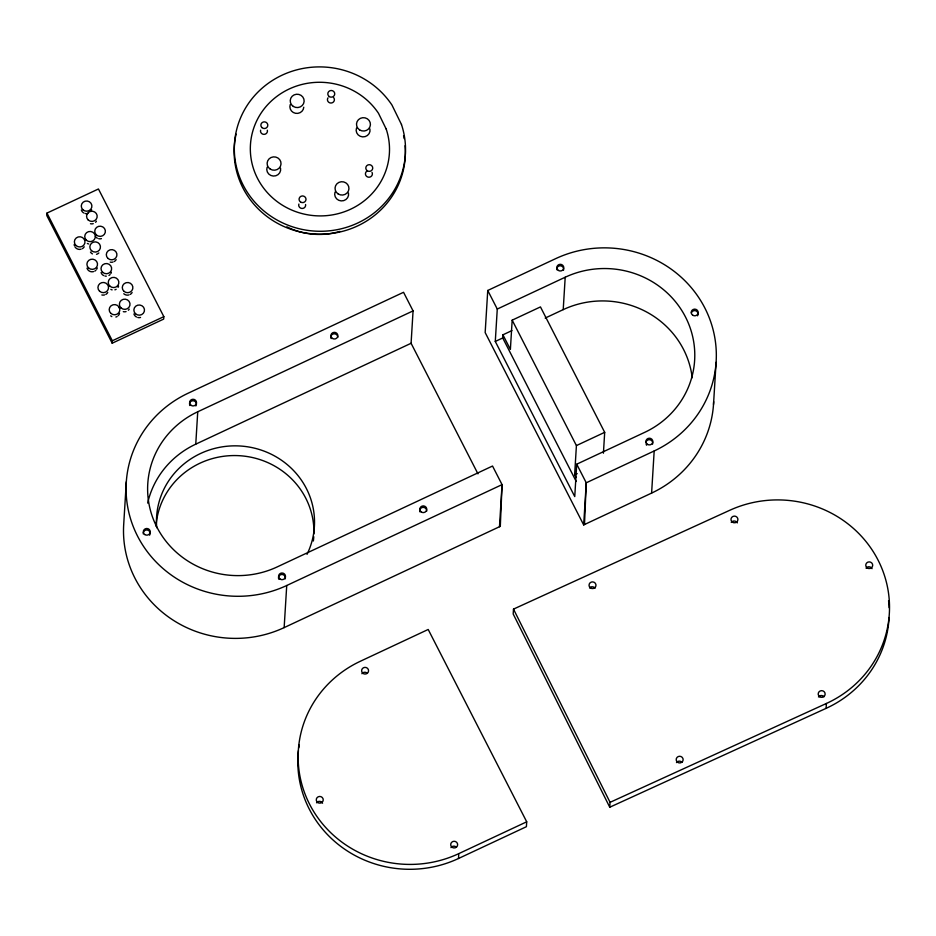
<?xml version="1.0" encoding="UTF-8"?>
<svg xmlns="http://www.w3.org/2000/svg" width="936" height="936" viewBox="0 0 936 936"><rect width="100%" height="100%" fill="white"/><g stroke="black" fill="none" stroke-linecap="round" stroke-linejoin="round"><path stroke-width="1.4" d="M584.497 524.523L586.252 482.8L576.728 464.197L644.658 432.373A89.868 86.252 3.5 0 0 685.526 317.047A89.868 86.252 3.5 0 0 565.204 277.231L497.273 309.055L495.284 341.453L574.751 496.583L576.728 464.197M46.952 213.104L46.8 215.537L112.191 343.208L163.683 319.082L163.835 316.649L98.444 188.978L46.952 213.104L112.332 340.774L112.191 343.208M126.313 481.794L123.739 523.891A111.419 106.938 3.5 0 0 284.146 627.611L500.304 526.348L502.059 484.626L492.535 466.034L277.208 566.912A89.868 86.252 3.5 0 1 156.874 527.097A89.868 86.252 3.5 0 1 197.742 411.77L413.068 310.892L403.545 292.289L188.218 393.167A111.419 106.938 3.5 0 0 137.557 536.141A111.419 106.938 3.5 0 0 286.732 585.503L502.059 484.626L499.485 526.734M147.666 503.065A89.868 86.252 3.5 0 1 195.764 444.155L197.742 411.77M284.146 627.611L286.732 585.503M477.968 473.862L411.091 343.278L413.068 310.892M651.608 493.085L654.182 450.976A111.419 106.938 3.5 0 0 704.855 308.002A111.419 106.938 3.5 0 0 555.68 258.64L487.75 290.464L485.164 332.572L583.678 524.909L651.608 493.085A111.419 106.938 3.5 0 0 713.665 401.684M298.432 750.637A111.419 106.938 3.5 0 0 345.524 849.771A111.419 106.938 3.5 0 0 458.476 858.511L458.78 853.632L526.711 821.808L428.197 629.472L360.266 661.296A111.419 106.938 3.5 0 0 309.605 804.27A111.419 106.938 3.5 0 0 458.78 853.632M576.225 481.467L502.726 337.966L502.925 334.819L511.922 330.607M603.416 453.223L604.691 432.338L540.458 306.914L512.179 320.159L510.389 349.409L502.925 334.819M826.102 708.353L826.406 703.474A111.419 106.938 3.5 0 0 878.506 560.98A111.419 106.938 3.5 0 0 729.834 510.249L513.49 609.114L513.185 613.981L609.757 807.218L826.102 708.353A111.419 106.938 3.5 0 0 889.083 617.538M526.711 821.808L526.406 826.687L458.476 858.511M545.185 318.076L563.215 309.629L565.204 277.231M575.921 477.36L574.634 474.833L576.412 445.583L512.179 320.159M583.678 524.909L586.252 482.8L654.182 450.976M609.757 807.218L610.061 802.339L513.49 609.114M713.513 404.457L716.087 362.349M112.332 340.774L163.835 316.649M195.764 444.155L411.091 343.278M495.284 341.453L502.726 337.966M576.412 445.583L604.691 432.338M574.634 474.833L577.196 473.628M610.061 802.339L826.406 703.474M487.75 290.464L497.273 309.055M91.611 209.758A5.312 5.101 3.5 0 1 91.12 211.009M87.949 213.443A5.312 5.101 3.5 0 1 85.199 213.502M83.901 213.01A5.312 5.101 3.5 0 1 81.35 209.968M96.396 221.212A5.312 5.101 3.5 0 1 95.589 222.288M93.237 223.657A5.312 5.101 3.5 0 1 90.488 223.716M101.427 238.633A5.312 5.101 3.5 0 1 98.678 238.692M97.379 238.2A5.312 5.101 3.5 0 1 95.39 236.375M88.651 243.945A5.312 5.101 3.5 0 1 87.352 243.465M84.79 240.412A5.312 5.101 3.5 0 1 84.579 239.101M84.205 246.765A5.312 5.101 3.5 0 1 82.309 248.672M81.046 249.21A5.312 5.101 3.5 0 1 75.009 246.952M74.435 245.735A5.312 5.101 3.5 0 1 74.225 244.413M98.842 252.954A5.312 5.101 3.5 0 1 96.502 254.323M92.453 253.89A5.312 5.101 3.5 0 1 90.464 252.065M116.146 259.623A5.312 5.101 3.5 0 1 114.251 261.53M112.975 262.068A5.312 5.101 3.5 0 1 110.226 262.115M97.239 267.93A5.312 5.101 3.5 0 1 96.736 269.182M95.917 270.247A5.312 5.101 3.5 0 1 94.84 271.077M93.577 271.615A5.312 5.101 3.5 0 1 86.966 268.141M111.349 272.306A5.312 5.101 3.5 0 1 110.846 273.546M110.038 274.611A5.312 5.101 3.5 0 1 108.95 275.441M106.318 276.178A5.312 5.101 3.5 0 1 104.937 276.038M103.639 275.547A5.312 5.101 3.5 0 1 101.088 272.505M118.556 286.135A5.312 5.101 3.5 0 1 118.053 287.375M116.158 289.282A5.312 5.101 3.5 0 1 114.894 289.821M112.144 289.868A5.312 5.101 3.5 0 1 110.846 289.388M107.757 292.465A5.312 5.101 3.5 0 1 105.862 294.372M104.598 294.91A5.312 5.101 3.5 0 1 101.848 294.957M132.105 292.512A5.312 5.101 3.5 0 1 130.209 294.419M128.946 294.945A5.312 5.101 3.5 0 1 123.774 293.728M129.215 309.161A5.312 5.101 3.5 0 1 128.396 310.237M126.056 311.594A5.312 5.101 3.5 0 1 123.306 311.653M119.445 308.12A5.312 5.101 3.5 0 1 119.235 306.797M119.527 313.349A5.312 5.101 3.5 0 1 118.217 315.666M117.14 316.497A5.312 5.101 3.5 0 1 115.865 317.035M111.817 316.602A5.312 5.101 3.5 0 1 110.705 315.818M140.54 317.433A5.312 5.101 3.5 0 1 137.779 317.491M136.492 317A5.312 5.101 3.5 0 1 133.93 313.958M143.29 533.918A3.475 3.346 3.5 0 1 147.385 530.01A3.475 3.346 3.5 0 1 149.596 535.146M419.936 511.852A3.475 3.346 3.5 0 1 419.726 511.009M419.761 510.132A3.475 3.346 3.5 0 1 423.786 507.417A3.475 3.346 3.5 0 1 426.629 511.29M331.168 338.586A3.475 3.346 3.5 0 1 330.876 337.767M330.817 336.89A3.475 3.346 3.5 0 1 334.526 333.801A3.475 3.346 3.5 0 1 337.767 337.37M156.733 527.728A79.045 75.874 3.5 0 1 249.456 447.104A79.045 75.874 3.5 0 1 307.02 554.346M313.771 536.749A79.045 75.874 3.5 0 1 313.349 541.008M156.031 526.126A79.045 75.874 3.5 0 1 238.551 455.656A79.045 75.874 3.5 0 1 313.899 533.906M189.493 403.837A3.475 3.346 3.5 0 1 194.08 400.912A3.475 3.346 3.5 0 1 195.858 405.943M189.844 405.534A3.475 3.346 3.5 0 1 189.552 404.703M278.823 579.255A3.475 3.346 3.5 0 1 281.713 574.458A3.475 3.346 3.5 0 1 285.234 578.881M339.943 231.379A69.603 66.807 3.5 0 1 286.861 226.84M333.52 97.484A3.475 3.346 3.5 0 1 333.427 102.001A3.475 3.346 3.5 0 1 328.735 102.27A3.475 3.346 3.5 0 1 328.021 97.812M267.333 130.186A3.475 3.346 3.5 0 1 263.975 134.374A3.475 3.346 3.5 0 1 260.606 130.151M305.581 204.504A3.475 3.346 3.5 0 1 301.942 208.471A3.475 3.346 3.5 0 1 298.876 204.048M372.025 172.411A3.475 3.346 3.5 0 1 370.714 176.74A3.475 3.346 3.5 0 1 366.105 175.828A3.475 3.346 3.5 0 1 366.608 171.346M405.066 145.724A85.621 82.181 3.5 0 1 314.051 234A85.621 82.181 3.5 0 1 236.094 134.094M403.568 135.743A85.621 82.181 3.5 0 1 404.13 138.587M369.931 128.934A6.962 6.681 3.5 0 1 362.641 136.878A6.962 6.681 3.5 0 1 356.511 128.033M348.473 192.968A6.962 6.681 3.5 0 1 341.184 200.901A6.962 6.681 3.5 0 1 335.053 192.055M303.779 107.219A6.962 6.681 3.5 0 1 295.472 113.291A6.962 6.681 3.5 0 1 290.242 104.563M280.543 168.117A6.962 6.681 3.5 0 1 273.265 176.05A6.962 6.681 3.5 0 1 267.134 167.205M563.215 309.629A89.868 86.252 3.5 0 1 692.219 377.758M697.905 315.022A3.475 3.346 3.5 0 1 697.507 315.806M691.318 312.846A3.475 3.346 3.5 0 1 698.092 314.168M556.791 269.743A3.475 3.346 3.5 0 1 560.43 265.777A3.475 3.346 3.5 0 1 563.495 270.2M645.805 442.786A3.475 3.346 3.5 0 1 649.958 439.745A3.475 3.346 3.5 0 1 652.567 444.109M646.659 445.208A3.475 3.346 3.5 0 1 646.156 444.483M888.568 600.713A111.419 106.938 3.5 0 1 889.118 607.733M866.057 568.199A3.475 3.346 3.5 0 1 872.059 568.667M589.551 587.925A3.475 3.346 3.5 0 1 595.062 588.206M676.482 762.594A3.475 3.346 3.5 0 1 682.005 762.325M818.485 696.969A3.475 3.346 3.5 0 1 824.008 696.7M731.262 522.428A3.475 3.346 3.5 0 1 737.275 522.896M298.771 747.864A111.419 106.938 3.5 0 1 299.192 745.079M316.555 802.807A3.475 3.346 3.5 0 1 322.569 803.217M450.965 847.63A3.475 3.346 3.5 0 1 456.475 847.302M361.904 673.721A3.475 3.346 3.5 0 1 367.415 673.393M401.474 124.5L391.962 105.043A85.621 82.181 3.5 0 0 247.56 104.82A85.621 82.181 3.5 0 0 309.032 230.56A85.621 82.181 3.5 0 0 401.474 124.5M386.217 129.098L378.483 113.279A69.603 66.807 3.5 0 0 261.097 113.104A69.603 66.807 3.5 0 0 311.068 215.327A69.603 66.807 3.5 0 0 386.217 129.098M82.93 209.781A5.312 5.101 3.5 0 0 91.763 207.312A5.312 5.101 3.5 0 0 85.094 201.193A5.312 5.101 3.5 0 0 82.93 209.781M88.218 219.995A5.312 5.101 3.5 0 0 97.052 217.526A5.312 5.101 3.5 0 0 90.371 211.407A5.312 5.101 3.5 0 0 88.218 219.995M96.408 234.971A5.312 5.101 3.5 0 0 105.242 232.502A5.312 5.101 3.5 0 0 98.561 226.383A5.312 5.101 3.5 0 0 96.408 234.971M86.381 240.224A5.312 5.101 3.5 0 0 95.203 237.767A5.312 5.101 3.5 0 0 88.534 231.648A5.312 5.101 3.5 0 0 86.381 240.224M76.027 245.548A5.312 5.101 3.5 0 0 84.86 243.079A5.312 5.101 3.5 0 0 78.179 236.96A5.312 5.101 3.5 0 0 76.027 245.548M91.482 250.649A5.312 5.101 3.5 0 0 100.316 248.192A5.312 5.101 3.5 0 0 93.635 242.073A5.312 5.101 3.5 0 0 91.482 250.649M107.956 258.406A5.312 5.101 3.5 0 0 116.789 255.937A5.312 5.101 3.5 0 0 110.12 249.818A5.312 5.101 3.5 0 0 107.956 258.406M88.557 267.953A5.312 5.101 3.5 0 0 97.379 265.485A5.312 5.101 3.5 0 0 90.71 259.366A5.312 5.101 3.5 0 0 88.557 267.953M102.667 272.317A5.312 5.101 3.5 0 0 111.501 269.849A5.312 5.101 3.5 0 0 104.82 263.73A5.312 5.101 3.5 0 0 102.667 272.317M109.875 286.147A5.312 5.101 3.5 0 0 118.708 283.69A5.312 5.101 3.5 0 0 112.027 277.571A5.312 5.101 3.5 0 0 109.875 286.147M99.579 291.236A5.312 5.101 3.5 0 0 108.412 288.779A5.312 5.101 3.5 0 0 101.731 282.66A5.312 5.101 3.5 0 0 99.579 291.236M123.926 291.283A5.312 5.101 3.5 0 0 132.748 288.826A5.312 5.101 3.5 0 0 126.079 282.707A5.312 5.101 3.5 0 0 123.926 291.283M121.036 307.932A5.312 5.101 3.5 0 0 129.87 305.475A5.312 5.101 3.5 0 0 123.189 299.344A5.312 5.101 3.5 0 0 121.036 307.932M110.846 313.373A5.312 5.101 3.5 0 0 119.679 310.904A5.312 5.101 3.5 0 0 113.01 304.785A5.312 5.101 3.5 0 0 110.846 313.373M135.521 313.771A5.312 5.101 3.5 0 0 144.343 311.302A5.312 5.101 3.5 0 0 137.674 305.183A5.312 5.101 3.5 0 0 135.521 313.771M144.858 534.585A3.475 3.346 3.5 0 0 150.263 532.046A3.475 3.346 3.5 0 0 145.255 528.817A3.475 3.346 3.5 0 0 144.858 534.585M421.06 511.805A3.475 3.346 3.5 0 0 426.711 509.827A3.475 3.346 3.5 0 0 422.077 506.107A3.475 3.346 3.5 0 0 421.06 511.805M332.444 338.434A3.475 3.346 3.5 0 0 337.849 335.907A3.475 3.346 3.5 0 0 332.842 332.666A3.475 3.346 3.5 0 0 332.444 338.434M191.119 405.37A3.475 3.346 3.5 0 0 196.525 402.843A3.475 3.346 3.5 0 0 191.517 399.602A3.475 3.346 3.5 0 0 191.119 405.37M280.098 579.103A3.475 3.346 3.5 0 0 285.503 576.564A3.475 3.346 3.5 0 0 280.496 573.335A3.475 3.346 3.5 0 0 280.098 579.103M367.333 170.785A3.475 3.346 3.5 0 0 372.739 168.258A3.475 3.346 3.5 0 0 367.731 165.017A3.475 3.346 3.5 0 0 367.333 170.785M300.596 202.047A3.475 3.346 3.5 0 0 306.002 199.52A3.475 3.346 3.5 0 0 300.994 196.279A3.475 3.346 3.5 0 0 300.596 202.047M261.869 127.542A3.475 3.346 3.5 0 0 267.696 126.067A3.475 3.346 3.5 0 0 263.437 121.961A3.475 3.346 3.5 0 0 261.869 127.542M329.332 96.595A3.475 3.346 3.5 0 0 334.737 94.068A3.475 3.346 3.5 0 0 329.729 90.827A3.475 3.346 3.5 0 0 329.332 96.595M338.13 193.927A6.962 6.681 3.5 0 0 348.941 188.861A6.962 6.681 3.5 0 0 338.926 182.38A6.962 6.681 3.5 0 0 338.13 193.927M359.588 129.893A6.962 6.681 3.5 0 0 370.41 124.827A6.962 6.681 3.5 0 0 360.383 118.346A6.962 6.681 3.5 0 0 359.588 129.893M293.319 106.435A6.962 6.681 3.5 0 0 304.13 101.369A6.962 6.681 3.5 0 0 294.115 94.887A6.962 6.681 3.5 0 0 293.319 106.435M270.211 169.077A6.962 6.681 3.5 0 0 281.022 164.011A6.962 6.681 3.5 0 0 271.007 157.529A6.962 6.681 3.5 0 0 270.211 169.077M692.769 315.233A3.475 3.346 3.5 0 0 698.174 312.706A3.475 3.346 3.5 0 0 693.167 309.465A3.475 3.346 3.5 0 0 692.769 315.233M558.359 270.422A3.475 3.346 3.5 0 0 563.764 267.883A3.475 3.346 3.5 0 0 558.757 264.642A3.475 3.346 3.5 0 0 558.359 270.422M647.431 444.331A3.475 3.346 3.5 0 0 652.837 441.792A3.475 3.346 3.5 0 0 647.829 438.551A3.475 3.346 3.5 0 0 647.431 444.331M677.699 762.36A3.475 3.346 3.5 0 0 683.128 759.88A3.475 3.346 3.5 0 0 678.155 756.592A3.475 3.346 3.5 0 0 677.699 762.36M590.253 587.761A3.475 3.346 3.5 0 0 595.928 585.831A3.475 3.346 3.5 0 0 591.33 582.075A3.475 3.346 3.5 0 0 590.253 587.761M867.262 567.976A3.475 3.346 3.5 0 0 872.691 565.496A3.475 3.346 3.5 0 0 867.719 562.208A3.475 3.346 3.5 0 0 867.262 567.976M819.702 696.747A3.475 3.346 3.5 0 0 825.131 694.266A3.475 3.346 3.5 0 0 820.158 690.979A3.475 3.346 3.5 0 0 819.702 696.747M732.478 522.206A3.475 3.346 3.5 0 0 737.907 519.726A3.475 3.346 3.5 0 0 732.923 516.438A3.475 3.346 3.5 0 0 732.478 522.206M317.819 802.573A3.475 3.346 3.5 0 0 323.224 800.034A3.475 3.346 3.5 0 0 318.205 796.793A3.475 3.346 3.5 0 0 317.819 802.573M452.228 847.384A3.475 3.346 3.5 0 0 457.634 844.857A3.475 3.346 3.5 0 0 452.626 841.616A3.475 3.346 3.5 0 0 452.228 847.384M363.156 673.475A3.475 3.346 3.5 0 0 368.562 670.948A3.475 3.346 3.5 0 0 363.554 667.707A3.475 3.346 3.5 0 0 363.156 673.475"/></g></svg>
